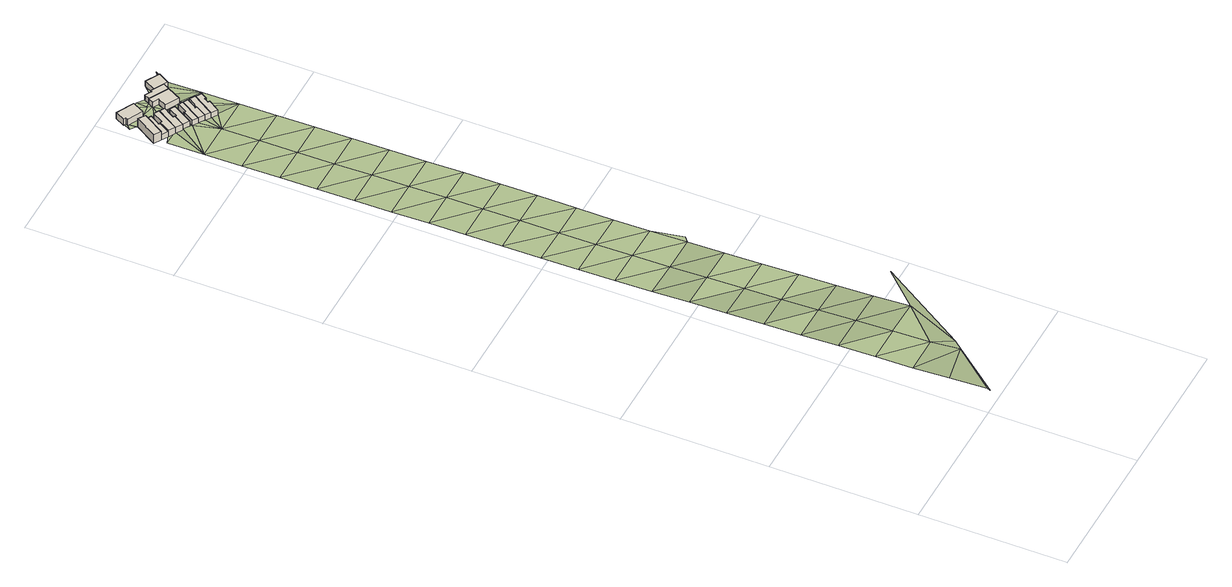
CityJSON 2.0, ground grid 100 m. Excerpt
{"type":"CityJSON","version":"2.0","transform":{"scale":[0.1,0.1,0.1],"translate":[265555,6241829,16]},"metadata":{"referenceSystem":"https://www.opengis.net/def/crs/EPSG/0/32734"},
"CityObjects":{
"building1":{"type":"Building","attributes":{"address":"34 Dove Street Salt River Cape Town","building":"house","building:levels":"2","footprint":{"type":"Polygon"},"plus_code":"C5X4XHXC+XMR","ground_height":17.71,"building_height":6.9,"roof_height":24.61},"geometry":[{"type":"Solid","lod":"1","boundaries":[[[[0,1,2,3,4,5]],[[1,6,7,3,2]],[[6,8,9,7]],[[8,0,5,4,9]],[[4,3,7,9]],[[8,6,1,0]]]]}]},
"building2":{"type":"Building","attributes":{"address":"32 Dove Street Salt River Cape Town","building":"house","building:levels":"1","footprint":{"type":"Polygon"},"plus_code":"C5XCXCX5+XXW","ground_height":17.71,"building_height":4.1,"roof_height":21.81},"geometry":[{"type":"Solid","lod":"1","boundaries":[[[[10,11,12,5]],[[11,13,14,12]],[[13,15,16,14]],[[15,17,18,16]],[[17,19,2,18]],[[19,10,5,2]],[[5,12,14,16,18,2]],[[19,17,15,13,11,10]]]]}]},
"building3":{"type":"Building","attributes":{"address":"30 Dove Street Salt River Cape Town","building":"house","building:levels":"1","footprint":{"type":"Polygon"},"plus_code":"C5XFXXXQ+XWW","ground_height":18.6,"building_height":4.1,"roof_height":22.7},"geometry":[{"type":"Solid","lod":"1","boundaries":[[[[11,20,21,22,23,12]],[[20,24,25,26,22,21]],[[24,27,28,29,26,25]],[[27,30,31,29,28]],[[30,13,32,31]],[[13,11,12,23,32]],[[23,22,26,29,31,32]],[[13,30,27,24,20,11]]]]}]},
"building4":{"type":"Building","attributes":{"address":"28 Dove Street Salt River Cape Town","building":"house","building:levels":"1","footprint":{"type":"Polygon"},"plus_code":"C5XVX6XJ+XRR","ground_height":18.36,"building_height":4.1,"roof_height":22.46},"geometry":[{"type":"Solid","lod":"1","boundaries":[[[[20,33,34,35]],[[33,36,37,34]],[[36,38,39,37]],[[38,40,41,39]],[[40,24,25,41]],[[24,20,35,25]],[[35,34,37,39,41,25]],[[24,40,38,36,33,20]]]]}]},
"building5":{"type":"Building","attributes":{"address":"67 Kingsley Road Salt River Cape Town","building":"house","building:levels":"1","footprint":{"type":"Polygon"},"plus_code":"C5XHX9X4+XGW","ground_height":17.62,"building_height":4.1,"roof_height":21.72},"geometry":[{"type":"Solid","lod":"1","boundaries":[[[[42,43,44,45]],[[43,46,47,44]],[[46,48,49,47]],[[48,50,51,49]],[[50,52,53,51]],[[52,42,45,53]],[[45,44,47,49,51,53]],[[52,50,48,46,43,42]]]]}]},
"building6":{"type":"Building","attributes":{"address":"26 Dove Street Salt River Cape Town","building":"house","building:levels":"1","footprint":{"type":"Polygon"},"plus_code":"C5XWXVXM+XFX","ground_height":18.36,"building_height":4.1,"roof_height":22.46},"geometry":[{"type":"Solid","lod":"1","boundaries":[[[[54,55,56,34]],[[55,57,58,56]],[[57,59,60,58]],[[59,61,62,60]],[[61,63,37,62]],[[63,54,34,37]],[[34,56,58,60,62,37]],[[63,61,59,57,55,54]]]]}]},
"building7":{"type":"Building","attributes":{"address":"24 Dove Street Salt River Cape Town","building":"house","building:levels":"1","footprint":{"type":"Polygon"},"plus_code":"C6X5XWXH+XGV","ground_height":18.36,"building_height":4.1,"roof_height":22.46},"geometry":[{"type":"Solid","lod":"1","boundaries":[[[[64,65,66,67]],[[65,68,69,66]],[[68,70,71,69]],[[70,72,73,71]],[[72,74,75,73]],[[74,64,67,75]],[[67,66,69,71,73,75]],[[74,72,70,68,65,64]]]]}]},
"building8":{"type":"Building","attributes":{"address":"22 Dove Street Salt River Cape Town","building":"house","building:levels":"1","footprint":{"type":"Polygon"},"plus_code":"C6XGXJX3+X4X","ground_height":18.36,"building_height":4.1,"roof_height":22.46},"geometry":[{"type":"Solid","lod":"1","boundaries":[[[[64,76,77,67]],[[76,78,79,77]],[[78,80,81,79]],[[80,82,83,81]],[[82,65,66,83]],[[65,64,67,66]],[[67,77,79,81,83,66]],[[65,82,80,78,76,64]]]]}]},
"building9":{"type":"Building","attributes":{"address":"20 Dove Street Salt River Cape Town","building":"house","building:levels":"1","footprint":{"type":"Polygon"},"plus_code":"C6XHXQXR+XXW","ground_height":18.36,"building_height":4.1,"roof_height":22.46},"geometry":[{"type":"Solid","lod":"1","boundaries":[[[[84,85,86,77]],[[85,87,88,89,86]],[[87,90,91,92,89,88]],[[90,93,79,92,91]],[[93,84,77,79]],[[77,86,89,92,79]],[[93,90,87,85,84]]]]}]},
"building10":{"type":"Building","attributes":{"address":"18 Dove Street Salt River Cape Town","building":"house","building:levels":"1","footprint":{"type":"Polygon"},"plus_code":"C6XVX4XC+X5R","ground_height":18.12,"building_height":4.1,"roof_height":22.22},"geometry":[{"type":"Solid","lod":"1","boundaries":[[[[85,94,95,96]],[[94,97,98,95]],[[97,99,100,98]],[[99,101,102,100]],[[101,103,104,102]],[[103,105,106,104]],[[105,87,88,106]],[[87,85,96,88]],[[96,95,98,100,102,104,106,88]],[[87,105,103,101,99,97,94,85]]]]}]},
"building11":{"type":"Building","attributes":{"address":"46 Chatham Road Salt River Cape Town","building":"house","building:levels":"1","footprint":{"type":"Polygon"},"plus_code":"C6XJXQXC+X6V","ground_height":17.62,"building_height":4.1,"roof_height":21.72},"geometry":[{"type":"Solid","lod":"1","boundaries":[[[[107,108,109,110]],[[108,111,112,109]],[[111,113,114,112]],[[113,115,116,114]],[[115,117,118,116]],[[117,107,110,118]],[[110,109,112,114,116,118]],[[117,115,113,111,108,107]]]]}]},
"building12":{"type":"Building","attributes":{"address":"44 Chatham Road Salt River Cape Town","building":"house","building:levels":"1","footprint":{"type":"Polygon"},"plus_code":"C6XPXGX9+X4R","ground_height":17.62,"building_height":4.1,"roof_height":21.72},"geometry":[{"type":"Solid","lod":"1","boundaries":[[[[107,119,120,110]],[[119,121,122,123,120]],[[121,124,125,126,123,122]],[[124,127,128,126,125]],[[127,129,130,128]],[[129,108,109,130]],[[108,107,110,109]],[[110,120,123,126,128,130,109]],[[108,129,127,124,121,119,107]]]]}]},
"building13":{"type":"Building","attributes":{"address":"42A Chatham Road Salt River Cape Town","building":"house","building:levels":"1","footprint":{"type":"Polygon"},"plus_code":"C7X4XGXQ+XJV","ground_height":17.34,"building_height":4.1,"roof_height":21.44},"geometry":[{"type":"Solid","lod":"1","boundaries":[[[[121,119,131,122]],[[119,132,133,131]],[[132,134,135,133]],[[134,136,137,135]],[[136,121,122,137]],[[122,131,133,135,137]],[[136,134,132,119,121]]]]}]},
"terrain1":{"type":"TINRelief","geometry":[{"type":"CompositeSurface","lod":"1","boundaries":[[[138,139,140]],[[139,141,140]],[[139,142,141]],[[143,144,142]],[[143,142,139]],[[145,144,146]],[[146,144,143]],[[143,139,147]],[[148,149,145]],[[148,145,146]],[[150,149,151]],[[152,143,147]],[[148,151,149]],[[152,146,143]],[[153,154,150]],[[148,146,152]],[[151,153,150]],[[155,154,156]],[[157,151,148]],[[153,156,154]],[[157,148,152]],[[158,159,155]],[[152,147,160]],[[161,153,151]],[[156,158,155]],[[161,151,157]],[[162,163,159]],[[156,153,164]],[[158,162,159]],[[164,153,161]],[[165,163,166]],[[167,158,156]],[[162,166,163]],[[156,164,167]],[[168,169,165]],[[162,158,170]],[[166,168,165]],[[158,167,170]],[[171,169,172]],[[173,166,162]],[[168,172,169]],[[173,162,170]],[[174,175,171]],[[176,168,166]],[[174,171,172]],[[176,166,173]],[[177,178,175]],[[172,168,179]],[[177,175,174]],[[179,168,176]],[[173,180,176]],[[181,182,178]],[[183,174,172]],[[181,178,177]],[[183,172,179]],[[184,185,182]],[[174,186,177]],[[184,182,181]],[[186,174,183]],[[187,185,188]],[[177,189,181]],[[188,185,184]],[[189,177,186]],[[190,191,187]],[[192,184,181]],[[190,187,188]],[[181,189,192]],[[193,191,194]],[[184,195,188]],[[194,191,190]],[[195,184,192]],[[196,197,193]],[[198,190,188]],[[196,193,194]],[[197,199,200]],[[198,188,195]],[[190,201,194]],[[54,199,197]],[[199,202,200]],[[203,197,196]],[[74,54,197]],[[201,190,198]],[[203,74,197]],[[204,205,206]],[[207,205,204]],[[194,208,196]],[[206,6,204]],[[204,209,207]],[[210,211,17]],[[211,212,17]],[[208,194,201]],[[54,74,55]],[[6,213,204]],[[1,213,6]],[[17,212,27]],[[203,64,74]],[[213,1,17]],[[72,55,74]],[[214,203,196]],[[76,64,203]],[[27,213,17]],[[215,63,59]],[[216,76,203]],[[63,61,59]],[[214,196,208]],[[57,55,72]],[[59,40,215]],[[203,217,216]],[[213,27,218]],[[218,27,24]],[[24,40,219]],[[72,70,68]],[[220,213,221]],[[40,59,219]],[[68,57,72]],[[219,218,24]],[[218,221,213]],[[59,57,219]],[[222,217,203]],[[57,68,219]],[[222,203,214]],[[223,220,221]],[[224,218,219]],[[82,80,78]],[[221,218,225]],[[219,68,226]],[[221,225,223]],[[65,226,68]],[[90,82,78]],[[227,223,225]],[[226,65,82]],[[222,97,217]],[[82,90,226]],[[99,97,103]],[[103,101,99]],[[87,226,90]],[[97,222,103]],[[227,228,229]],[[230,226,87]],[[222,230,103]],[[230,105,103]],[[107,226,230]],[[87,105,230]],[[229,231,136]],[[132,107,230]],[[107,132,119]],[[230,232,132]],[[132,232,134]],[[134,232,233]],[[233,234,134]]]}]}
},
"vertices":[
[54,5579,17],[145,5726,17],[145,5726,58],[145,5726,86],[54,5579,86],[54,5579,58],[99,5756,17],[99,5756,86],[6,5607,17],[6,5607,86],
[54,5579,16],[98,5552,16],[98,5552,58],[145,5628,16],[145,5628,58],[136,5633,16],[136,5633,58],[180,5704,16],[180,5704,58],[145,5726,16],
[143,5525,16],[143,5525,58],[143,5525,67],[98,5552,67],[235,5678,16],[235,5678,65],[235,5678,67],[201,5697,16],[201,5697,65],[201,5697,67],[154,5622,16],[154,5622,67],[145,5628,67],
[189,5497,16],[189,5497,65],[143,5525,65],[234,5571,16],[234,5571,65],[223,5577,16],[223,5577,65],[271,5657,16],[271,5657,65],
[84,5845,7],[100,5837,7],[100,5837,57],[84,5845,57],[93,5822,7],[93,5822,57],[198,5769,7],[198,5769,57],[239,5850,7],[239,5850,57],[118,5911,7],[118,5911,57],
[189,5497,24],[232,5471,24],[232,5471,65],[313,5607,24],[313,5607,65],[280,5627,24],[280,5627,65],[243,5566,24],[243,5566,65],[234,5571,24],
[278,5436,24],[368,5582,24],[368,5582,65],[278,5436,65],[339,5597,24],[339,5597,65],[299,5530,24],[299,5530,65],[289,5536,24],[289,5536,65],[243,5460,24],[243,5460,65],
[321,5410,24],[321,5410,65],[366,5485,24],[366,5485,65],[356,5491,24],[356,5491,65],[400,5562,24],[400,5562,65],
[321,5410,21],[354,5388,21],[354,5388,65],[448,5536,21],[448,5536,62],[448,5536,65],[411,5559,21],[411,5559,62],[411,5559,65],[366,5485,21],
[399,5360,21],[399,5360,62],[354,5388,62],[448,5438,21],[448,5438,62],[437,5445,21],[437,5445,62],[455,5474,21],[455,5474,62],[463,5469,21],[463,5469,62],[489,5510,21],[489,5510,62],
[448,5713,13],[317,5785,13],[317,5785,57],[448,5713,57],[296,5750,13],[296,5750,57],[338,5727,13],[338,5727,57],[307,5670,13],[307,5670,57],[398,5620,13],[398,5620,57],
[474,5758,13],[474,5758,57],[407,5795,13],[407,5795,54],[407,5795,57],[387,5805,13],[387,5805,54],[387,5805,57],[381,5795,13],[381,5795,57],[336,5820,13],[336,5820,57],
[474,5758,54],[501,5743,13],[501,5743,54],[544,5820,13],[544,5820,54],[450,5871,13],[450,5871,54],
[25,1,176],[296,324,161],[35,20,176],[35,275,162],[35,525,147],[286,525,150],[35,775,142],[35,1025,135],[286,775,140],[345,385,161],[286,1025,129],[35,1275,123],[35,1525,115],[286,1275,116],[537,775,135],[286,1525,104],[35,1775,107],[35,2025,96],[286,1775,96],[537,1025,122],[286,2025,89],[35,2275,85],[787,1025,114],[537,1275,109],[286,2275,79],[35,2525,77],[537,1525,99],[35,2770,72],[286,2525,72],[537,1775,90],[286,2770,67],[35,3020,68],[537,2025,82],[35,3280,65],[286,3020,65],[537,2275,71],[286,3280,64],[35,3530,61],[537,2525,64],[286,3530,61],[35,3775,57],[537,2770,60],[574,2306,71],[286,3775,57],[35,4025,53],[537,3020,59],[286,4025,51],[35,4275,49],[537,3280,61],[35,4525,43],[286,4275,46],[537,3530,58],[286,4525,40],[35,4775,39],[537,3775,54],[35,5030,35],[286,4775,36],[537,4025,47],[286,5030,34],[35,5280,32],[537,4275,43],[143,5525,26],[35,5530,26],[537,4525,38],[98,5552,26],[286,5280,29],[93,5822,17],[55,5789,17],[92,5766,17],[84,5845,17],[537,4775,35],[100,5837,17],[136,5633,26],[145,5628,26],[154,5622,26],[198,5769,16],[537,5030,31],[223,5577,24],[354,5388,29],[399,5360,29],[296,5750,16],[307,5670,16],[239,5850,16],[286,5780,16],[537,5280,26],[285,5856,16],[338,5727,16],[317,5785,16],[398,5620,24],[336,5820,16],[381,5795,16],[387,5805,16],[537,5530,21],[407,5795,16],[537,5780,13],[592,5866,13],[550,5833,13]
]}
